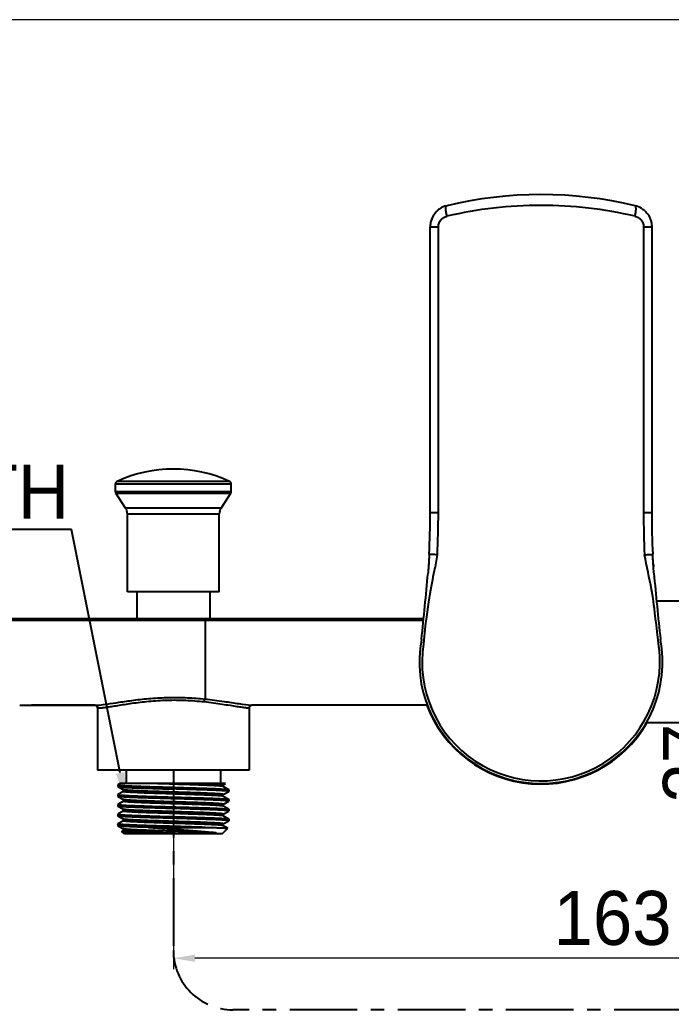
# Model space of a CAD drawing. Extents: x 912 to 2041, y 618 to 1444.
# Drawn here: x 1538.1 to 1658.6, y 744.8 to 928.3 of the extents above; entities that cross this region are included whole.
import ezdxf
from ezdxf import colors
from ezdxf.entities.mleader import LeaderData, LeaderLine
from ezdxf.math import Vec2, Vec3

# ---------------------------------------------------------------- set-up
doc = ezdxf.new("R2010")
doc.units = 0
doc.header["$LTSCALE"] = 10
doc.header["$MEASUREMENT"] = 0
doc.header["$PDMODE"] = 3
doc.header["$PDSIZE"] = -10
doc.linetypes.add('CENTER', pattern=[2, 1.25, -0.25, 0.25, -0.25])
doc.layers.get('0').update_dxf_attribs({"linetype": 'CONTINUOUS'})
doc.layers.get('DEFPOINTS').update_dxf_attribs({"linetype": 'CONTINUOUS'})
doc.layers.add('DEFAULT_1', color=7, linetype='CENTER')
doc.styles.add('Daelim Dimension', font='H2GTRE.TTF')
doc.styles.get("Standard").update_dxf_attribs({"font": 'H2GTRE.TTF'})
doc.dimstyles.new('DEFAULT', dxfattribs={"dimscale": 2, "dimtxt": 2, "dimasz": 2, "dimexe": 0, "dimexo": 2, "dimgap": 1, "dimtad": 1, "dimdec": 1, "dimzin": 9, "dimdsep": 46, "dimtxsty": 'Daelim Dimension', "dimcen": 0.5, "dimclrd": 252, "dimclre": 252, "dimclrt": 3, "dimadec": 1, "dimazin": 0, "dimtfac": 1, "dimtdec": 1, "dimtix": 1, "dimtmove": 0, "dimatfit": 3, "dimfxl": 1, "dimtolj": 1, "dimtzin": 1, "dimlwd": 9, "dimlwe": 9, "dimarcsym": 0})

# ---------------------------------------------------------------- blocks, each defined once
blk = doc.blocks.new('*D1')
at = {"color": 5, "lineweight": 9, "ltscale": 0.5, "transparency": 16777216}
for p, q in [((1566.54, 785.44), (1566.54, 752.62)), ((1729.04, 772.59), (1729.04, 752.62)), ((1725.04, 754.62), (1570.54, 754.62))]:
    blk.add_line(p, q, dxfattribs=at)
at = {"color": 5, "ltscale": 0.5, "transparency": 16777216}
for points in [[(1570.54, 755.28), (1570.54, 753.95), (1566.54, 754.62)], [(1725.04, 755.28), (1725.04, 753.95), (1729.04, 754.62)]]:
    blk.add_solid(points, dxfattribs=at)
at = {"layer": 'DEFPOINTS', "color": 0, "ltscale": 0.5, "transparency": 16777216}
for p in [(1566.54, 789.44), (1729.04, 776.59), (1566.54, 754.62)]:
    blk.add_point(p, dxfattribs=at)
at = {"color": 7, "ltscale": 0.5, "transparency": 16777216, "insert": (1647.79, 767.08), "char_height": 10, "attachment_point": 2, "style": 'Daelim Dimension'}
blk.add_mtext('\\A1;163', dxfattribs=at)
blk = doc.blocks.new('*D2')
at = {"color": 5, "lineweight": 9, "ltscale": 0.5, "transparency": 16777216}
for p, q in [((1516.48, 789.96), (1516.48, 722.41)), ((1729.04, 763.07), (1729.04, 722.41)), ((1725.04, 724.41), (1520.48, 724.41))]:
    blk.add_line(p, q, dxfattribs=at)
at = {"color": 5, "ltscale": 0.5, "transparency": 16777216}
for points in [[(1520.48, 725.07), (1520.48, 723.74), (1516.48, 724.41)], [(1725.04, 725.07), (1725.04, 723.74), (1729.04, 724.41)]]:
    blk.add_solid(points, dxfattribs=at)
at = {"layer": 'DEFPOINTS', "color": 0, "ltscale": 0.5, "transparency": 16777216}
for p in [(1516.48, 793.96), (1729.04, 767.07), (1516.48, 724.41)]:
    blk.add_point(p, dxfattribs=at)
at = {"color": 7, "ltscale": 0.5, "transparency": 16777216, "insert": (1642.33, 736.82), "char_height": 10, "attachment_point": 2, "style": 'Daelim Dimension'}
blk.add_mtext('\\A1;213', dxfattribs=at)
blk = doc.blocks.new('*D10')
at = {"color": 5, "lineweight": 9, "ltscale": 0.5, "transparency": 16777216}
for p, q in [((1685.54, 809.44), (1667.36, 809.44)), ((1669.36, 805.44), (1669.36, 775.99)), ((1725.04, 771.99), (1667.36, 771.99))]:
    blk.add_line(p, q, dxfattribs=at)
at = {"color": 5, "ltscale": 0.5, "transparency": 16777216}
for points in [[(1668.7, 805.44), (1670.03, 805.44), (1669.36, 809.44)], [(1668.7, 775.99), (1670.03, 775.99), (1669.36, 771.99)]]:
    blk.add_solid(points, dxfattribs=at)
at = {"layer": 'DEFPOINTS', "color": 0, "ltscale": 0.5, "transparency": 16777216}
for p in [(1689.54, 809.44), (1669.36, 771.99), (1729.04, 771.99)]:
    blk.add_point(p, dxfattribs=at)
at = {"color": 7, "ltscale": 0.5, "transparency": 16777216, "insert": (1662.16, 790.71), "char_height": 10, "attachment_point": 5, "rotation": 90, "style": 'Daelim Dimension'}
blk.add_mtext('\\A1;37', dxfattribs=at)

msp = doc.modelspace()

# ---------------------------------------------------------------- linework, layer by layer
at = {"color": 5, "lineweight": 9, "ltscale": 0.5}
msp.add_line((1677.85, 928.28), (1464.61, 928.28), dxfattribs=at)
at = {"color": 7, "linetype": 'Continuous'}
for p, q in [((1614.05, 837.05), (1614.05, 889.99)), ((1655.03, 889.99), (1655.03, 837.05)), ((1555.84, 840.95), (1555.84, 842.41)), ((1577.24, 840.95), (1577.24, 842.41)), ((1557.71, 837.93), (1555.92, 840.67)), ((1575.36, 837.93), (1577.16, 840.67)), ((1558.04, 822.44), (1558.04, 836.84)), ((1575.04, 822.44), (1575.04, 836.84)), ((1575.04, 822.44), (1558.04, 822.44)), ((1559.79, 822.44), (1559.79, 817.44)), ((1573.29, 822.44), (1573.29, 817.44)), ((1672.04, 820.69), (1655.91, 820.69)), ((1612.84, 817.44), (1492.34, 817.44)), ((1538.15, 801.44), (1552.06, 801.43)), ((1552.04, 801.44), (1540.32, 801.44)), ((1552.04, 801.44), (1552.06, 801.43)), ((1552.54, 800.94), (1552.54, 789.44)), ((1580.54, 800.94), (1580.54, 789.44)), ((1613.51, 801.43), (1581.04, 801.44)), ((1672.04, 798.19), (1654.02, 798.19)), ((1580.54, 789.44), (1552.54, 789.44)), ((1557.79, 789.44), (1557.79, 786.94)), ((1575.29, 789.44), (1575.29, 786.94)), ((1556.3, 786.72), (1556.29, 786.7)), ((1556.29, 786.7), (1556.29, 786.39)), ((1556.29, 786.39), (1556.3, 786.38)), ((1556.68, 786.94), (1556.3, 786.72)), ((1556.3, 786.38), (1557.3, 785.8)), ((1557.3, 785.49), (1556.3, 784.91)), ((1576.17, 786.94), (1556.68, 786.94)), ((1575.78, 786.71), (1576.17, 786.94)), ((1576.78, 785.81), (1575.78, 786.39)), ((1575.78, 784.9), (1576.78, 785.47)), ((1576.78, 785.81), (1576.79, 785.8)), ((1576.78, 785.47), (1576.79, 785.49)), ((1576.79, 785.8), (1576.79, 785.49)), ((1556.3, 784.91), (1556.29, 784.89)), ((1556.29, 784.89), (1556.29, 784.58)), ((1556.3, 784.57), (1556.29, 784.58)), ((1556.3, 784.57), (1557.3, 783.99)), ((1557.3, 783.68), (1556.3, 783.1)), ((1576.78, 784), (1575.78, 784.58)), ((1575.78, 783.09), (1576.78, 783.66)), ((1576.78, 784), (1576.79, 783.99)), ((1576.78, 783.66), (1576.79, 783.68)), ((1576.79, 783.99), (1576.79, 783.68)), ((1556.3, 783.1), (1556.29, 783.08)), ((1556.29, 783.08), (1556.29, 782.77)), ((1556.3, 782.76), (1556.29, 782.77)), ((1556.3, 782.76), (1557.3, 782.18)), ((1557.3, 781.87), (1556.3, 781.29)), ((1567.84, 782.28), (1566.54, 782.32)), ((1576.78, 782.19), (1575.78, 782.77)), ((1575.78, 781.28), (1576.78, 781.85)), ((1576.78, 782.19), (1576.79, 782.18)), ((1576.78, 781.85), (1576.79, 781.87)), ((1576.79, 782.18), (1576.79, 781.87)), ((1556.3, 781.29), (1556.29, 781.27)), ((1556.29, 781.27), (1556.29, 780.96)), ((1556.3, 780.95), (1556.29, 780.96)), ((1556.3, 780.95), (1557.3, 780.37)), ((1557.3, 780.06), (1556.3, 779.48)), ((1566.54, 780.82), (1567.84, 780.78)), ((1576.78, 780.38), (1575.78, 780.96)), ((1575.78, 779.47), (1576.78, 780.04)), ((1576.78, 780.38), (1576.79, 780.37)), ((1576.78, 780.04), (1576.79, 780.06)), ((1576.79, 780.37), (1576.79, 780.06)), ((1556.29, 779.46), (1556.3, 779.48)), ((1556.29, 779.46), (1556.29, 779.15)), ((1556.3, 779.14), (1556.29, 779.15)), ((1556.3, 779.14), (1557.3, 778.56)), ((1557.3, 778.25), (1557.04, 778.1)), ((1557.49, 777.64), (1557.04, 778.09)), ((1561.93, 778.84), (1572.41, 778.84)), ((1575.59, 777.64), (1576.61, 778.66)), ((1576.61, 778.67), (1575.78, 779.15)), ((1576.61, 778.67), (1576.61, 778.66)), ((1575.59, 777.64), (1557.49, 777.64))]:
    msp.add_line(p, q, dxfattribs=at)
at = {"color": 9, "linetype": 'Continuous'}
for p, q in [((1614.05, 889.99), (1615.57, 889.99)), ((1615.57, 837.05), (1615.57, 889.99)), ((1653.51, 889.99), (1653.51, 837.05)), ((1653.51, 889.99), (1655.03, 889.99)), ((1555.84, 842.41), (1577.24, 842.41)), ((1576.95, 842.87), (1556.13, 842.87)), ((1577.24, 840.95), (1555.84, 840.95)), ((1555.92, 840.67), (1577.16, 840.67)), ((1575.36, 837.93), (1557.71, 837.93)), ((1558.04, 836.84), (1575.04, 836.84)), ((1615.57, 837.05), (1614.05, 837.05)), ((1655.03, 837.05), (1653.51, 837.05)), ((1572.4, 817.44), (1572.4, 802.59)), ((1612.8, 817.14), (1572.4, 817.14))]:
    msp.add_line(p, q, dxfattribs=at)
at = {"color": 7, "linetype": 'Continuous'}
for points in [[(1557.3, 785.8), (1557.31, 785.8), (1557.34, 785.77), (1557.38, 785.7), (1557.38, 785.6), (1557.34, 785.52), (1557.31, 785.49), (1557.3, 785.49)], [(1575.78, 786.39), (1575.77, 786.4), (1575.73, 786.43), (1575.69, 786.5), (1575.7, 786.6), (1575.74, 786.68), (1575.77, 786.7), (1575.78, 786.71)], [(1557.3, 783.99), (1557.3, 783.99), (1557.33, 783.96), (1557.38, 783.9), (1557.38, 783.8), (1557.35, 783.72), (1557.31, 783.68), (1557.3, 783.68)], [(1575.78, 784.58), (1575.76, 784.59), (1575.73, 784.63), (1575.69, 784.71), (1575.7, 784.81), (1575.74, 784.87), (1575.77, 784.89), (1575.78, 784.9)], [(1557.3, 782.18), (1557.31, 782.18), (1557.34, 782.15), (1557.38, 782.08), (1557.38, 781.98), (1557.34, 781.9), (1557.31, 781.87), (1557.3, 781.87)], [(1575.78, 782.77), (1575.77, 782.78), (1575.73, 782.81), (1575.69, 782.89), (1575.7, 782.99), (1575.74, 783.06), (1575.77, 783.08), (1575.78, 783.09)], [(1557.3, 780.37), (1557.31, 780.37), (1557.34, 780.34), (1557.38, 780.27), (1557.38, 780.17), (1557.34, 780.09), (1557.31, 780.06), (1557.3, 780.06)], [(1575.78, 780.96), (1575.77, 780.97), (1575.73, 781), (1575.69, 781.08), (1575.7, 781.18), (1575.74, 781.25), (1575.77, 781.27), (1575.78, 781.28)], [(1557.3, 778.56), (1557.31, 778.56), (1557.34, 778.53), (1557.38, 778.46), (1557.38, 778.36), (1557.34, 778.28), (1557.31, 778.25), (1557.3, 778.25)], [(1575.78, 779.15), (1575.77, 779.16), (1575.73, 779.19), (1575.69, 779.27), (1575.7, 779.37), (1575.74, 779.44), (1575.77, 779.46), (1575.78, 779.47)]]:
    msp.add_lwpolyline(points, dxfattribs=at)
for centre, radius, start, end in [((1634.54, 820.94), 75, 76.5619, 103.4381), ((1618.04, 889.99), 4, 103.4381, 122.7466), ((1651.04, 889.99), 4, 57.2492, 76.5619), ((1618.07, 890), 4.02, 153.728, 162.9089), ((1618.03, 890.02), 3.97, 139.9663, 149.1681), ((1618.02, 890.02), 3.96, 135.8367, 139.9638), ((1618.01, 890.04), 3.95, 122.7429, 135.84), ((1651.05, 890.02), 3.96, 40.0433, 44.164), ((1566.54, 820.14), 25, 65.3971, 114.6029), ((1556.34, 842.41), 0.5, 114.6029, 180), ((1576.74, 842.41), 0.5, 0, 65.3971), ((1556.34, 840.95), 0.5, 180, 213.1804), ((1576.74, 840.95), 0.5, 326.8196, 0), ((1556.04, 836.84), 2, 0, 33.1804), ((1577.04, 836.84), 2, 146.8196, 180), ((1448.51, 837.06), 165.54, 357.3367, 359.9953), ((1820.23, 837.05), 165.2, 180.0019, 182.6661), ((1817.27, 838.52), 162.33, 183.862, 184.0427), ((977.62, 882.8), 638.57, 353.78132, 354.88664), ((2290.26, 882.68), 637.37, 185.11177, 186.21944), ((1634.54, 809.44), 22.5, 169.264, 10.736), ((1634.54, 809.44), 22, 171.146, 7.0078), ((1552.04, 800.94), 0.5, 0, 90), ((1581.04, 800.94), 0.5, 89.9998, 180), ((1634.54, 809.44), 22.6, 200.7501, 330.0948), ((1574.22, 1255.48), 477.74, 268.8542, 269.0782)]:
    msp.add_arc(centre, radius, start, end, dxfattribs=at)
at = {"color": 9, "linetype": 'Continuous'}
for centre, radius, start, end in [((1454.01, 837.05), 161.55, 357.2427, 359.9998), ((1815.06, 837.05), 161.55, 180.0002, 182.7573), ((1552.06, 804.13), 2.69, 270.0198, 270.8087)]:
    msp.add_arc(centre, radius, start, end, dxfattribs=at)
for points, knots in [([(1617.14, 891.94), (1617.09, 892.17), (1617.02, 892.51), (1616.97, 892.96), (1616.95, 893.26), (1616.96, 893.51), (1616.98, 893.71), (1617.04, 893.87), (1617.11, 893.88)], [0, 0, 0, 0, 0.354472, 0.525395, 0.678548, 0.804706, 0.899562, 1, 1, 1, 1]), ([(1651.94, 891.93), (1646.25, 893.26), (1634.54, 894.61), (1622.83, 893.26), (1617.14, 891.93)], [0, 0, 0, 0, 0.5, 1, 1, 1, 1]), ([(1651.94, 891.94), (1651.99, 892.17), (1652.05, 892.51), (1652.11, 892.96), (1652.13, 893.25), (1652.12, 893.51), (1652.09, 893.71), (1652.03, 893.87), (1651.97, 893.88)], [0, 0, 0, 0, 0.351832, 0.52235, 0.675745, 0.802655, 0.898433, 1, 1, 1, 1]), ([(1615.57, 889.99), (1615.57, 890.22), (1615.65, 890.67), (1615.99, 891.27), (1616.5, 891.71), (1616.92, 891.89), (1617.14, 891.94)], [0, 0, 0, 0, 0.252494, 0.503453, 0.752394, 1, 1, 1, 1]), ([(1651.94, 891.94), (1652.15, 891.89), (1652.57, 891.71), (1653.09, 891.27), (1653.43, 890.67), (1653.51, 890.22), (1653.51, 889.99)], [0, 0, 0, 0, 0.247603, 0.496549, 0.747514, 1, 1, 1, 1]), ([(1615.37, 829.28), (1615.19, 828.3), (1614.4, 824.35), (1613.55, 820.41), (1612.8, 812.82)], [0, 0, 0, 0, 0.248349, 1, 1, 1, 1]), ([(1615.37, 829.28), (1615.19, 829.29), (1614.86, 829.3), (1614.41, 829.33), (1614.09, 829.35), (1613.92, 829.36), (1613.87, 829.37)], [0, 0, 0, 0, 0.358566, 0.672017, 0.893447, 1, 1, 1, 1]), ([(1653.7, 829.28), (1653.88, 829.29), (1654.22, 829.3), (1654.67, 829.33), (1654.99, 829.35), (1655.15, 829.36), (1655.2, 829.37)], [0, 0, 0, 0, 0.357714, 0.671103, 0.893023, 1, 1, 1, 1]), ([(1656.41, 811.81), (1655.3, 821.4), (1654.71, 824.26), (1654.11, 827.13), (1653.7, 829.28)], [0, 0, 0, 0, 0.25092, 1, 1, 1, 1]), ([(1572.4, 817.14), (1568.8, 817.14), (1561.61, 817.13), (1550.83, 817.13), (1540.05, 817.12), (1529.27, 817.1), (1520.28, 817.09), (1513.09, 817.07), (1508.6, 817.06), (1505, 817.05), (1502.76, 817.05), (1500.96, 817.05), (1499.23, 817.03), (1497.57, 817.02), (1496.04, 817.02), (1495.07, 817.02), (1494.27, 817.03), (1493.66, 817.04), (1493.25, 817.06), (1492.94, 817.09), (1492.76, 817.09), (1492.66, 817.1)], [0, 0, 0, 0, 0.13523, 0.27046, 0.40569, 0.54092, 0.676149, 0.743764, 0.811379, 0.845186, 0.878993, 0.895896, 0.912703, 0.944316, 0.958267, 0.970443, 0.980545, 0.988319, 0.993395, 0.996206, 1, 1, 1, 1]), ([(1552.1, 801.44), (1552.34, 801.44), (1553.08, 801.5), (1554.55, 801.68), (1556.67, 802.02), (1559.35, 802.41), (1562.42, 802.74), (1565.73, 802.91), (1569.09, 802.87), (1571.31, 802.7), (1572.4, 802.59)], [0, 0, 0, 0, 0.035418, 0.109268, 0.217193, 0.352251, 0.506656, 0.671999, 0.839428, 1, 1, 1, 1]), ([(1552.54, 800.94), (1552.54, 800.94), (1552.54, 800.93), (1552.55, 800.94), (1552.55, 800.93), (1552.57, 800.94), (1552.6, 800.94), (1552.65, 800.94), (1552.71, 800.94), (1552.79, 800.94), (1552.87, 800.95), (1553.02, 800.96), (1553.23, 800.97), (1553.52, 801), (1553.86, 801.04), (1554.25, 801.09), (1554.69, 801.16), (1555.36, 801.26), (1556.31, 801.41), (1557.55, 801.61), (1558.93, 801.82), (1560.43, 802.01), (1562.03, 802.19), (1563.7, 802.32), (1565.99, 802.43), (1568.83, 802.4), (1571.1, 802.22), (1572.2, 802.1)], [0, 0, 0, 0, 0.000086, 0.000343, 0.000772, 0.001372, 0.003085, 0.005482, 0.008561, 0.012319, 0.016755, 0.021865, 0.034089, 0.048955, 0.066409, 0.086387, 0.108805, 0.133574, 0.18971, 0.253833, 0.324892, 0.401791, 0.483382, 0.56846, 0.655742, 0.831513, 1, 1, 1, 1]), ([(1572.4, 802.59), (1572.37, 802.57), (1572.32, 802.52), (1572.24, 802.36), (1572.21, 802.21), (1572.2, 802.1)], [0, 0, 0, 0, 0.173399, 0.408217, 1, 1, 1, 1]), ([(1572.2, 802.1), (1572.79, 802.04), (1573.93, 801.9), (1575.54, 801.67), (1576.97, 801.44), (1578.03, 801.27), (1578.76, 801.16), (1579.22, 801.09), (1579.61, 801.04), (1579.93, 800.99), (1580.16, 800.97), (1580.3, 800.95), (1580.39, 800.95), (1580.45, 800.94), (1580.5, 800.94), (1580.52, 800.93), (1580.53, 800.94), (1580.54, 800.94)], [0, 0, 0, 0, 0.212803, 0.407575, 0.580251, 0.727095, 0.789752, 0.844738, 0.891742, 0.930507, 0.96083, 0.972781, 0.982572, 0.990194, 0.995642, 0.99891, 1, 1, 1, 1]), ([(1572.4, 802.59), (1573.58, 802.47), (1575.67, 802.2), (1578.54, 801.75), (1580.25, 801.5), (1581.04, 801.44)], [0, 0, 0, 0, 0.40707, 0.726997, 1, 1, 1, 1]), ([(1575.78, 784.58), (1575.76, 784.59), (1575.73, 784.6), (1575.68, 784.61), (1575.6, 784.62), (1575.49, 784.64), (1575.37, 784.65), (1575.16, 784.67), (1574.86, 784.7), (1574.42, 784.72), (1573.92, 784.75), (1573.34, 784.78), (1572.7, 784.81), (1572, 784.84), (1570.96, 784.87), (1569.57, 784.92), (1567.84, 784.98), (1566.05, 785.03), (1564.28, 785.09), (1562.85, 785.14), (1561.76, 785.17), (1561.01, 785.2), (1560.31, 785.23), (1559.68, 785.26), (1559.11, 785.29), (1558.67, 785.31), (1558.37, 785.33), (1558.16, 785.34), (1557.98, 785.36), (1557.82, 785.37), (1557.68, 785.39), (1557.56, 785.4), (1557.46, 785.41), (1557.4, 785.43), (1557.35, 785.44), (1557.33, 785.44), (1557.31, 785.45), (1557.3, 785.46), (1557.29, 785.46), (1557.28, 785.48), (1557.29, 785.48), (1557.3, 785.49)], [0, 0, 0, 0, 0.002063, 0.005268, 0.009635, 0.015165, 0.02185, 0.029676, 0.048682, 0.072006, 0.099432, 0.130696, 0.165498, 0.203507, 0.244356, 0.33298, 0.427972, 0.525685, 0.622369, 0.714313, 0.757394, 0.797988, 0.835706, 0.870185, 0.901095, 0.92814, 0.94013, 0.951061, 0.960908, 0.969645, 0.977254, 0.98372, 0.989028, 0.993173, 0.99481, 0.996159, 0.997224, 0.998016, 0.998564, 0.998957, 1, 1, 1, 1]), ([(1575.78, 784.9), (1575.78, 784.9), (1575.79, 784.91), (1575.79, 784.92), (1575.78, 784.93), (1575.77, 784.93), (1575.75, 784.94), (1575.72, 784.95), (1575.68, 784.96), (1575.61, 784.97), (1575.51, 784.98), (1575.4, 785), (1575.26, 785.01), (1575.09, 785.02), (1574.91, 785.04), (1574.71, 785.05), (1574.4, 785.07), (1573.97, 785.1), (1573.4, 785.12), (1572.76, 785.15), (1572.07, 785.18), (1571.32, 785.21), (1570.23, 785.25), (1568.8, 785.29), (1567.03, 785.35), (1565.24, 785.4), (1563.5, 785.46), (1562.11, 785.51), (1561.08, 785.55), (1560.38, 785.57), (1559.73, 785.6), (1559.16, 785.63), (1558.65, 785.66), (1558.22, 785.68), (1557.91, 785.71), (1557.71, 785.73), (1557.58, 785.74), (1557.48, 785.76), (1557.4, 785.77), (1557.34, 785.78), (1557.31, 785.79), (1557.3, 785.8)], [0, 0, 0, 0, 0.001043, 0.001436, 0.001984, 0.002776, 0.003841, 0.005189, 0.006826, 0.01097, 0.016278, 0.022743, 0.030352, 0.039089, 0.048935, 0.059865, 0.071856, 0.0989, 0.129809, 0.164288, 0.202006, 0.2426, 0.28568, 0.377624, 0.474308, 0.572023, 0.667015, 0.755641, 0.79649, 0.834499, 0.869302, 0.900566, 0.927993, 0.951318, 0.970323, 0.97815, 0.984835, 0.990364, 0.994732, 0.997937, 1, 1, 1, 1]), ([(1575.78, 786.39), (1575.76, 786.4), (1575.72, 786.41), (1575.64, 786.43), (1575.53, 786.44), (1575.39, 786.46), (1575.22, 786.48), (1574.93, 786.5), (1574.5, 786.53), (1573.9, 786.56), (1573.19, 786.6), (1572.4, 786.63), (1571.52, 786.66), (1570.57, 786.7), (1569.21, 786.74), (1567.44, 786.8), (1565.3, 786.87), (1563.87, 786.91), (1563.16, 786.94)], [0, 0, 0, 0, 0.003849, 0.010138, 0.018904, 0.030134, 0.043798, 0.059853, 0.098915, 0.146788, 0.202813, 0.266215, 0.33611, 0.411527, 0.491416, 0.660114, 0.832836, 1, 1, 1, 1]), ([(1575.78, 786.71), (1575.78, 786.71), (1575.79, 786.72), (1575.79, 786.73), (1575.78, 786.74), (1575.76, 786.74), (1575.74, 786.75), (1575.72, 786.76), (1575.68, 786.77), (1575.61, 786.78), (1575.51, 786.79), (1575.38, 786.81), (1575.24, 786.82), (1575.07, 786.84), (1574.89, 786.85), (1574.68, 786.86), (1574.36, 786.88), (1573.92, 786.91), (1573.55, 786.93), (1573.36, 786.94)], [0, 0, 0, 0, 0.007895, 0.010899, 0.015148, 0.021292, 0.02954, 0.039975, 0.052631, 0.084665, 0.125657, 0.175547, 0.23425, 0.301621, 0.377499, 0.461711, 0.554057, 0.762288, 1, 1, 1, 1]), ([(1575.78, 782.77), (1575.76, 782.78), (1575.73, 782.79), (1575.68, 782.8), (1575.6, 782.81), (1575.49, 782.83), (1575.37, 782.84), (1575.16, 782.86), (1574.86, 782.89), (1574.42, 782.91), (1573.92, 782.94), (1573.34, 782.97), (1572.7, 783), (1572, 783.03), (1570.96, 783.06), (1569.57, 783.11), (1567.84, 783.17), (1566.05, 783.22), (1564.28, 783.28), (1562.85, 783.33), (1561.76, 783.36), (1561.01, 783.39), (1560.31, 783.42), (1559.68, 783.45), (1559.11, 783.48), (1558.67, 783.5), (1558.37, 783.52), (1558.16, 783.53), (1557.98, 783.55), (1557.82, 783.56), (1557.68, 783.58), (1557.56, 783.59), (1557.46, 783.6), (1557.4, 783.62), (1557.35, 783.63), (1557.33, 783.63), (1557.31, 783.64), (1557.3, 783.65), (1557.29, 783.65), (1557.28, 783.67), (1557.29, 783.67), (1557.3, 783.68)], [0, 0, 0, 0, 0.002064, 0.005269, 0.009636, 0.015166, 0.021851, 0.029677, 0.048684, 0.07201, 0.099436, 0.130702, 0.165506, 0.203516, 0.244366, 0.332994, 0.427988, 0.525704, 0.62239, 0.714334, 0.757414, 0.798008, 0.835724, 0.870202, 0.90111, 0.928153, 0.940143, 0.951073, 0.960917, 0.969654, 0.977262, 0.983725, 0.989032, 0.993176, 0.994811, 0.996159, 0.997223, 0.998014, 0.998562, 0.998955, 1, 1, 1, 1]), ([(1575.78, 783.09), (1575.78, 783.09), (1575.79, 783.1), (1575.79, 783.11), (1575.78, 783.12), (1575.77, 783.12), (1575.75, 783.13), (1575.72, 783.14), (1575.68, 783.15), (1575.61, 783.16), (1575.51, 783.17), (1575.4, 783.19), (1575.26, 783.2), (1575.09, 783.21), (1574.91, 783.23), (1574.71, 783.24), (1574.4, 783.26), (1573.97, 783.29), (1573.4, 783.31), (1572.76, 783.34), (1572.07, 783.37), (1571.32, 783.4), (1570.23, 783.44), (1568.8, 783.48), (1567.03, 783.54), (1565.24, 783.59), (1563.5, 783.65), (1562.11, 783.7), (1561.08, 783.74), (1560.38, 783.76), (1559.73, 783.79), (1559.16, 783.82), (1558.65, 783.85), (1558.22, 783.87), (1557.91, 783.9), (1557.71, 783.92), (1557.58, 783.93), (1557.48, 783.95), (1557.4, 783.96), (1557.34, 783.97), (1557.31, 783.98), (1557.3, 783.99)], [0, 0, 0, 0, 0.001043, 0.001436, 0.001985, 0.002777, 0.003843, 0.005191, 0.006828, 0.010973, 0.016282, 0.022747, 0.030357, 0.039095, 0.048941, 0.059872, 0.071864, 0.098908, 0.129818, 0.164298, 0.202015, 0.24261, 0.28569, 0.377634, 0.474318, 0.57203, 0.667022, 0.755646, 0.796494, 0.834502, 0.869305, 0.900569, 0.927993, 0.951319, 0.970324, 0.97815, 0.984835, 0.990365, 0.994732, 0.997936, 1, 1, 1, 1]), ([(1567.72, 781.36), (1567.04, 781.38), (1565.71, 781.42), (1564.06, 781.48), (1562.78, 781.52), (1561.88, 781.55), (1561.04, 781.58), (1560.27, 781.61), (1559.57, 781.64), (1559.03, 781.67), (1558.65, 781.69), (1558.4, 781.71), (1558.17, 781.72), (1557.97, 781.74), (1557.79, 781.75), (1557.64, 781.77), (1557.52, 781.78), (1557.43, 781.8), (1557.38, 781.81), (1557.35, 781.82), (1557.32, 781.83), (1557.3, 781.83), (1557.28, 781.85), (1557.29, 781.86), (1557.3, 781.86), (1557.3, 781.87)], [0, 0, 0, 0, 0.193134, 0.382408, 0.472762, 0.558805, 0.639508, 0.713905, 0.781109, 0.840317, 0.866699, 0.890826, 0.912626, 0.932039, 0.949004, 0.963476, 0.975419, 0.984802, 0.988532, 0.991624, 0.994082, 0.995924, 0.997964, 0.998776, 1, 1, 1, 1]), ([(1567.72, 781.71), (1567.08, 781.73), (1565.83, 781.77), (1563.99, 781.82), (1562.51, 781.87), (1561.39, 781.91), (1560.64, 781.94), (1559.94, 781.97), (1559.32, 782), (1558.77, 782.03), (1558.3, 782.06), (1557.96, 782.08), (1557.74, 782.11), (1557.6, 782.12), (1557.49, 782.13), (1557.41, 782.15), (1557.35, 782.16), (1557.31, 782.17), (1557.3, 782.18)], [0, 0, 0, 0, 0.182022, 0.361126, 0.529795, 0.607972, 0.680929, 0.7479, 0.808181, 0.861135, 0.906212, 0.942943, 0.958057, 0.970955, 0.981606, 0.98999, 0.996109, 1, 1, 1, 1]), ([(1575.78, 781.28), (1575.78, 781.28), (1575.79, 781.28), (1575.79, 781.3), (1575.78, 781.3), (1575.77, 781.31), (1575.75, 781.32), (1575.73, 781.32), (1575.69, 781.33), (1575.63, 781.34), (1575.55, 781.36), (1575.44, 781.37), (1575.31, 781.38), (1575.17, 781.4), (1575, 781.41), (1574.82, 781.42), (1574.54, 781.44), (1574.14, 781.47), (1573.62, 781.49), (1573.04, 781.52), (1572.4, 781.55), (1571.71, 781.57), (1570.71, 781.61), (1569.37, 781.65), (1568.28, 781.69), (1567.72, 781.71)], [0, 0, 0, 0, 0.002314, 0.003154, 0.004274, 0.00588, 0.008042, 0.010788, 0.01413, 0.022622, 0.033527, 0.046839, 0.062536, 0.080586, 0.100954, 0.123599, 0.148471, 0.204677, 0.26909, 0.341151, 0.42023, 0.505641, 0.596639, 0.792159, 1, 1, 1, 1]), ([(1575.78, 779.15), (1575.76, 779.16), (1575.73, 779.17), (1575.68, 779.18), (1575.6, 779.19), (1575.49, 779.21), (1575.37, 779.22), (1575.16, 779.24), (1574.86, 779.27), (1574.42, 779.29), (1573.92, 779.32), (1573.34, 779.35), (1572.7, 779.38), (1572, 779.41), (1570.96, 779.44), (1569.57, 779.49), (1567.84, 779.55), (1566.05, 779.6), (1564.28, 779.66), (1562.85, 779.71), (1561.76, 779.74), (1561.01, 779.77), (1560.31, 779.8), (1559.68, 779.83), (1559.11, 779.86), (1558.67, 779.88), (1558.37, 779.9), (1558.16, 779.91), (1557.98, 779.93), (1557.82, 779.94), (1557.68, 779.96), (1557.56, 779.97), (1557.46, 779.98), (1557.4, 780), (1557.35, 780.01), (1557.33, 780.01), (1557.31, 780.02), (1557.3, 780.03), (1557.29, 780.03), (1557.28, 780.05), (1557.29, 780.05), (1557.3, 780.06)], [0, 0, 0, 0, 0.002064, 0.005269, 0.009635, 0.015166, 0.02185, 0.029676, 0.048682, 0.072007, 0.099432, 0.130696, 0.165498, 0.203506, 0.244355, 0.332979, 0.427971, 0.525684, 0.622368, 0.714311, 0.757392, 0.797986, 0.835704, 0.870183, 0.901093, 0.928138, 0.940129, 0.95106, 0.960906, 0.969643, 0.977254, 0.983719, 0.989027, 0.993173, 0.99481, 0.996158, 0.997222, 0.998015, 0.998564, 0.998957, 1, 1, 1, 1]), ([(1575.78, 779.47), (1575.78, 779.47), (1575.79, 779.48), (1575.79, 779.49), (1575.78, 779.5), (1575.77, 779.5), (1575.75, 779.51), (1575.72, 779.52), (1575.68, 779.53), (1575.61, 779.54), (1575.51, 779.55), (1575.4, 779.57), (1575.26, 779.58), (1575.09, 779.59), (1574.91, 779.61), (1574.71, 779.62), (1574.4, 779.64), (1573.97, 779.67), (1573.4, 779.69), (1572.76, 779.72), (1572.07, 779.75), (1571.32, 779.78), (1570.23, 779.82), (1568.8, 779.86), (1567.03, 779.92), (1565.24, 779.97), (1563.5, 780.03), (1562.11, 780.08), (1561.08, 780.12), (1560.38, 780.14), (1559.73, 780.17), (1559.16, 780.2), (1558.65, 780.23), (1558.22, 780.25), (1557.91, 780.28), (1557.71, 780.3), (1557.58, 780.31), (1557.48, 780.33), (1557.4, 780.34), (1557.34, 780.35), (1557.31, 780.36), (1557.3, 780.37)], [0, 0, 0, 0, 0.001043, 0.001436, 0.001984, 0.002777, 0.003842, 0.005191, 0.006828, 0.010973, 0.016282, 0.022747, 0.030357, 0.039095, 0.048941, 0.059872, 0.071864, 0.098909, 0.129819, 0.164298, 0.202016, 0.242611, 0.285691, 0.377635, 0.474318, 0.572031, 0.667023, 0.755647, 0.796495, 0.834503, 0.869306, 0.900569, 0.927994, 0.951319, 0.970324, 0.978151, 0.984835, 0.990365, 0.994732, 0.997937, 1, 1, 1, 1]), ([(1575.78, 780.96), (1575.77, 780.97), (1575.74, 780.98), (1575.69, 780.99), (1575.63, 781), (1575.51, 781.02), (1575.31, 781.04), (1575.03, 781.06), (1574.69, 781.09), (1574.28, 781.11), (1573.82, 781.14), (1573.09, 781.17), (1572.07, 781.21), (1570.73, 781.26), (1569.26, 781.31), (1568.24, 781.34), (1567.72, 781.36)], [0, 0, 0, 0, 0.004061, 0.010166, 0.018356, 0.028637, 0.055433, 0.090394, 0.133277, 0.183766, 0.241488, 0.306011, 0.453478, 0.621748, 0.805758, 1, 1, 1, 1]), ([(1564.67, 777.84), (1564.15, 777.85), (1563.13, 777.89), (1561.9, 777.93), (1560.97, 777.96), (1560.34, 777.99), (1559.76, 778.01), (1559.23, 778.04), (1558.76, 778.06), (1558.35, 778.09), (1558.05, 778.11), (1557.84, 778.13), (1557.71, 778.14), (1557.6, 778.15), (1557.5, 778.17), (1557.42, 778.18), (1557.37, 778.19), (1557.34, 778.2), (1557.32, 778.21), (1557.3, 778.21), (1557.29, 778.22), (1557.29, 778.23), (1557.29, 778.24), (1557.29, 778.24), (1557.3, 778.25)], [0, 0, 0, 0, 0.211735, 0.40889, 0.500052, 0.585293, 0.663946, 0.735393, 0.799073, 0.854491, 0.901213, 0.921201, 0.938887, 0.954239, 0.967236, 0.977857, 0.986096, 0.989329, 0.991979, 0.994059, 0.995601, 0.99669, 0.997553, 1, 1, 1, 1]), ([(1574.32, 777.84), (1574.03, 777.85), (1573.38, 777.89), (1571.9, 777.95), (1570.26, 778.01), (1568.48, 778.06), (1567.05, 778.11), (1565.61, 778.15), (1564.19, 778.2), (1562.83, 778.24), (1561.56, 778.29), (1560.42, 778.33), (1559.55, 778.37), (1558.94, 778.4), (1558.55, 778.42), (1558.21, 778.45), (1557.93, 778.47), (1557.69, 778.49), (1557.51, 778.51), (1557.39, 778.53), (1557.33, 778.55), (1557.31, 778.56), (1557.3, 778.56)], [0, 0, 0, 0, 0.051696, 0.113375, 0.26041, 0.342144, 0.426707, 0.512017, 0.595968, 0.676492, 0.751604, 0.819452, 0.878367, 0.904012, 0.926901, 0.946893, 0.963868, 0.977724, 0.988386, 0.995802, 0.998296, 1, 1, 1, 1])]:
    msp.add_open_spline(points, degree=3, knots=knots, dxfattribs=at)
at = {"color": 7, "linetype": 'Continuous'}
for points, knots in [([(1615.87, 893.36), (1615.69, 893.24), (1615.33, 892.96), (1614.88, 892.47), (1614.52, 891.91), (1614.25, 891.3), (1614.09, 890.66), (1614.05, 890.21), (1614.05, 889.99)], [0, 0, 0, 0, 0.166603, 0.333549, 0.500345, 0.667071, 0.833725, 1, 1, 1, 1]), ([(1653.2, 893.36), (1653.39, 893.24), (1653.74, 892.96), (1654.2, 892.47), (1654.56, 891.91), (1654.83, 891.3), (1654.99, 890.65), (1655.03, 890.21), (1655.03, 889.99)], [0, 0, 0, 0, 0.167142, 0.334432, 0.501155, 0.667543, 0.83383, 1, 1, 1, 1]), ([(1613.87, 829.37), (1613.86, 829.08), (1613.83, 828.49), (1613.77, 827.62), (1613.71, 826.75), (1613.67, 826.17), (1613.65, 825.88)], [0, 0, 0, 0, 0.252444, 0.502853, 0.751842, 1, 1, 1, 1]), ([(1655.43, 825.88), (1655.41, 826.17), (1655.37, 826.75), (1655.3, 827.62), (1655.25, 828.49), (1655.22, 829.08), (1655.2, 829.37)], [0, 0, 0, 0, 0.248127, 0.497451, 0.748059, 1, 1, 1, 1]), ([(1613.73, 827.07), (1613.72, 826.96), (1613.7, 826.57), (1613.67, 826.17), (1613.65, 825.88)], [0, 0, 0, 0, 0.270708, 1, 1, 1, 1]), ([(1655.43, 825.88), (1655.41, 826.17), (1655.38, 826.57), (1655.35, 826.96), (1655.34, 827.07)], [0, 0, 0, 0, 0.728278, 1, 1, 1, 1]), ([(1556.29, 786.7), (1556.29, 786.7), (1556.3, 786.69), (1556.32, 786.68), (1556.35, 786.67), (1556.41, 786.66), (1556.49, 786.64), (1556.6, 786.63), (1556.8, 786.61), (1557.1, 786.59), (1557.53, 786.56), (1558.04, 786.53), (1558.64, 786.5), (1559.31, 786.48), (1560.06, 786.45), (1560.86, 786.42), (1561.72, 786.39), (1562.95, 786.35), (1564.56, 786.31), (1565.87, 786.27), (1566.54, 786.25)], [0, 0, 0, 0, 0.001827, 0.00348, 0.005691, 0.011843, 0.020329, 0.031149, 0.044285, 0.077392, 0.119354, 0.169777, 0.22818, 0.294005, 0.36662, 0.445328, 0.529373, 0.617948, 0.805231, 1, 1, 1, 1]), ([(1556.3, 786.38), (1556.31, 786.37), (1556.34, 786.36), (1556.4, 786.35), (1556.48, 786.34), (1556.59, 786.32), (1556.71, 786.31), (1556.93, 786.29), (1557.25, 786.27), (1557.69, 786.24), (1558.22, 786.21), (1558.82, 786.19), (1559.49, 786.16), (1560.22, 786.13), (1561.31, 786.09), (1562.78, 786.05), (1564.62, 785.99), (1565.89, 785.96), (1566.54, 785.94)], [0, 0, 0, 0, 0.003691, 0.009537, 0.01758, 0.027818, 0.040238, 0.054818, 0.090325, 0.134036, 0.185561, 0.244438, 0.31014, 0.382073, 0.459587, 0.628522, 0.810844, 1, 1, 1, 1]), ([(1566.54, 786.25), (1567.18, 786.23), (1568.45, 786.2), (1570.3, 786.14), (1571.76, 786.1), (1572.85, 786.06), (1573.59, 786.03), (1574.26, 786.01), (1574.86, 785.98), (1575.38, 785.95), (1575.83, 785.92), (1576.15, 785.9), (1576.36, 785.88), (1576.49, 785.87), (1576.59, 785.85), (1576.67, 785.84), (1576.73, 785.83), (1576.76, 785.82), (1576.78, 785.81)], [0, 0, 0, 0, 0.189156, 0.37148, 0.540413, 0.617926, 0.689859, 0.755562, 0.81444, 0.865966, 0.909677, 0.945183, 0.959763, 0.972182, 0.98242, 0.990463, 0.996309, 1, 1, 1, 1]), ([(1576.79, 785.49), (1576.79, 785.49), (1576.78, 785.5), (1576.76, 785.51), (1576.73, 785.52), (1576.67, 785.53), (1576.58, 785.55), (1576.47, 785.56), (1576.28, 785.58), (1575.98, 785.6), (1575.55, 785.63), (1575.03, 785.66), (1574.44, 785.69), (1573.76, 785.72), (1573.02, 785.74), (1572.21, 785.77), (1571.35, 785.8), (1570.12, 785.84), (1568.51, 785.89), (1567.2, 785.92), (1566.54, 785.94)], [0, 0, 0, 0, 0.001828, 0.003481, 0.005692, 0.011843, 0.02033, 0.03115, 0.044286, 0.077393, 0.119356, 0.169777, 0.228182, 0.294008, 0.366623, 0.445331, 0.529376, 0.617949, 0.805229, 1, 1, 1, 1]), ([(1556.29, 784.89), (1556.29, 784.89), (1556.3, 784.88), (1556.32, 784.87), (1556.35, 784.86), (1556.41, 784.85), (1556.49, 784.83), (1556.6, 784.82), (1556.8, 784.8), (1557.1, 784.78), (1557.53, 784.75), (1558.04, 784.72), (1558.64, 784.69), (1559.31, 784.67), (1560.06, 784.64), (1560.86, 784.61), (1561.72, 784.58), (1562.95, 784.54), (1564.56, 784.5), (1565.87, 784.46), (1566.54, 784.44)], [0, 0, 0, 0, 0.001828, 0.003481, 0.005692, 0.011843, 0.02033, 0.03115, 0.044285, 0.077393, 0.119356, 0.169778, 0.228181, 0.294007, 0.366622, 0.44533, 0.529375, 0.617949, 0.805229, 1, 1, 1, 1]), ([(1566.54, 784.13), (1565.89, 784.15), (1564.62, 784.18), (1562.78, 784.24), (1561.31, 784.28), (1560.22, 784.32), (1559.49, 784.35), (1558.82, 784.38), (1558.22, 784.4), (1557.69, 784.43), (1557.25, 784.46), (1556.93, 784.48), (1556.71, 784.5), (1556.59, 784.51), (1556.48, 784.53), (1556.4, 784.54), (1556.34, 784.55), (1556.31, 784.56), (1556.3, 784.57)], [0, 0, 0, 0, 0.189156, 0.371479, 0.540412, 0.617925, 0.689858, 0.755561, 0.814439, 0.865964, 0.909675, 0.945182, 0.959762, 0.972181, 0.98242, 0.990463, 0.996309, 1, 1, 1, 1]), ([(1566.54, 784.44), (1567.18, 784.42), (1568.45, 784.39), (1570.3, 784.33), (1571.76, 784.29), (1572.85, 784.25), (1573.59, 784.22), (1574.26, 784.2), (1574.86, 784.17), (1575.38, 784.14), (1575.83, 784.11), (1576.15, 784.09), (1576.36, 784.07), (1576.49, 784.06), (1576.59, 784.04), (1576.67, 784.03), (1576.73, 784.02), (1576.76, 784.01), (1576.78, 784)], [0, 0, 0, 0, 0.189156, 0.371479, 0.540412, 0.617925, 0.689858, 0.755561, 0.814439, 0.865964, 0.909675, 0.945182, 0.959762, 0.972181, 0.98242, 0.990463, 0.996309, 1, 1, 1, 1]), ([(1576.79, 783.68), (1576.79, 783.68), (1576.78, 783.69), (1576.76, 783.7), (1576.73, 783.71), (1576.67, 783.72), (1576.58, 783.74), (1576.47, 783.75), (1576.28, 783.77), (1575.98, 783.79), (1575.55, 783.82), (1575.03, 783.85), (1574.44, 783.88), (1573.76, 783.91), (1573.02, 783.93), (1572.21, 783.96), (1571.35, 783.99), (1570.12, 784.03), (1568.51, 784.08), (1567.2, 784.11), (1566.54, 784.13)], [0, 0, 0, 0, 0.001828, 0.003481, 0.005692, 0.011843, 0.02033, 0.03115, 0.044285, 0.077393, 0.119356, 0.169778, 0.228181, 0.294007, 0.366622, 0.44533, 0.529375, 0.617949, 0.80523, 1, 1, 1, 1]), ([(1556.29, 783.08), (1556.29, 783.08), (1556.3, 783.07), (1556.32, 783.06), (1556.35, 783.05), (1556.41, 783.04), (1556.49, 783.02), (1556.6, 783.01), (1556.8, 782.99), (1557.1, 782.97), (1557.53, 782.94), (1558.04, 782.91), (1558.64, 782.88), (1559.31, 782.86), (1560.06, 782.83), (1560.86, 782.8), (1561.72, 782.77), (1562.95, 782.73), (1564.56, 782.69), (1565.87, 782.65), (1566.54, 782.63)], [0, 0, 0, 0, 0.001828, 0.003481, 0.005692, 0.011843, 0.02033, 0.03115, 0.044286, 0.077394, 0.119356, 0.169778, 0.228182, 0.294007, 0.366622, 0.44533, 0.529374, 0.617947, 0.805229, 1, 1, 1, 1]), ([(1566.54, 782.32), (1565.89, 782.34), (1564.62, 782.37), (1562.78, 782.43), (1561.31, 782.47), (1560.22, 782.51), (1559.49, 782.54), (1558.82, 782.57), (1558.22, 782.59), (1557.69, 782.62), (1557.25, 782.65), (1556.93, 782.67), (1556.71, 782.69), (1556.59, 782.7), (1556.48, 782.72), (1556.4, 782.73), (1556.34, 782.74), (1556.31, 782.75), (1556.3, 782.76)], [0, 0, 0, 0, 0.189157, 0.371483, 0.540417, 0.61793, 0.689862, 0.755564, 0.81444, 0.865965, 0.909676, 0.945183, 0.959762, 0.972182, 0.98242, 0.990463, 0.996309, 1, 1, 1, 1]), ([(1566.54, 782.63), (1567.18, 782.61), (1568.45, 782.58), (1570.3, 782.52), (1571.76, 782.48), (1572.85, 782.44), (1573.59, 782.41), (1574.26, 782.39), (1574.86, 782.36), (1575.38, 782.33), (1575.83, 782.3), (1576.15, 782.28), (1576.36, 782.26), (1576.49, 782.25), (1576.59, 782.23), (1576.67, 782.22), (1576.73, 782.21), (1576.76, 782.2), (1576.78, 782.19)], [0, 0, 0, 0, 0.189155, 0.371478, 0.540413, 0.617927, 0.689859, 0.755561, 0.814438, 0.865963, 0.909675, 0.945182, 0.959762, 0.972181, 0.98242, 0.990463, 0.996309, 1, 1, 1, 1]), ([(1576.79, 781.87), (1576.79, 781.87), (1576.77, 781.89), (1576.74, 781.9), (1576.69, 781.91), (1576.62, 781.92), (1576.52, 781.93), (1576.36, 781.95), (1576.1, 781.98), (1575.74, 782), (1575.3, 782.03), (1574.79, 782.05), (1574.21, 782.08), (1573.57, 782.1), (1572.88, 782.13), (1572.13, 782.15), (1571.05, 782.19), (1569.61, 782.23), (1568.44, 782.27), (1567.84, 782.28)], [0, 0, 0, 0, 0.001858, 0.005632, 0.01161, 0.019842, 0.030334, 0.043072, 0.075207, 0.116009, 0.16516, 0.222265, 0.286862, 0.358432, 0.436392, 0.520111, 0.608914, 0.79883, 1, 1, 1, 1]), ([(1556.29, 781.27), (1556.29, 781.27), (1556.3, 781.26), (1556.32, 781.25), (1556.35, 781.24), (1556.41, 781.23), (1556.49, 781.21), (1556.6, 781.2), (1556.8, 781.18), (1557.1, 781.16), (1557.53, 781.13), (1558.04, 781.1), (1558.64, 781.07), (1559.31, 781.05), (1560.06, 781.02), (1560.86, 780.99), (1561.72, 780.96), (1562.95, 780.92), (1564.56, 780.88), (1565.87, 780.84), (1566.54, 780.82)], [0, 0, 0, 0, 0.001828, 0.00348, 0.005691, 0.011843, 0.02033, 0.031149, 0.044285, 0.077392, 0.119354, 0.169776, 0.228179, 0.294004, 0.366618, 0.445326, 0.52937, 0.617944, 0.805228, 1, 1, 1, 1]), ([(1566.54, 780.51), (1565.89, 780.53), (1564.62, 780.56), (1562.78, 780.62), (1561.31, 780.66), (1560.22, 780.7), (1559.49, 780.73), (1558.82, 780.76), (1558.22, 780.78), (1557.69, 780.81), (1557.25, 780.84), (1556.93, 780.86), (1556.71, 780.88), (1556.59, 780.89), (1556.48, 780.91), (1556.4, 780.92), (1556.34, 780.93), (1556.31, 780.94), (1556.3, 780.95)], [0, 0, 0, 0, 0.189154, 0.371476, 0.54041, 0.617924, 0.689856, 0.755559, 0.814438, 0.865964, 0.909676, 0.945183, 0.959763, 0.972182, 0.98242, 0.990463, 0.996309, 1, 1, 1, 1]), ([(1576.79, 780.06), (1576.79, 780.06), (1576.78, 780.07), (1576.76, 780.08), (1576.73, 780.09), (1576.67, 780.1), (1576.58, 780.12), (1576.47, 780.13), (1576.28, 780.15), (1575.98, 780.17), (1575.55, 780.2), (1575.03, 780.23), (1574.44, 780.26), (1573.76, 780.29), (1573.02, 780.31), (1572.21, 780.34), (1571.35, 780.37), (1570.12, 780.41), (1568.51, 780.46), (1567.2, 780.49), (1566.54, 780.51)], [0, 0, 0, 0, 0.001828, 0.003481, 0.005692, 0.011843, 0.02033, 0.031149, 0.044285, 0.077392, 0.119355, 0.169778, 0.228183, 0.29401, 0.366626, 0.445333, 0.529378, 0.617951, 0.805231, 1, 1, 1, 1]), ([(1567.84, 780.78), (1568.42, 780.77), (1569.56, 780.74), (1571.19, 780.69), (1572.47, 780.64), (1573.41, 780.61), (1574.05, 780.58), (1574.62, 780.56), (1575.14, 780.53), (1575.59, 780.51), (1575.97, 780.49), (1576.27, 780.46), (1576.49, 780.44), (1576.62, 780.42), (1576.69, 780.41), (1576.74, 780.4), (1576.77, 780.39), (1576.78, 780.38)], [0, 0, 0, 0, 0.194942, 0.379553, 0.548261, 0.625027, 0.69595, 0.76049, 0.818162, 0.868528, 0.911212, 0.945898, 0.972336, 0.982409, 0.990369, 0.996217, 1, 1, 1, 1]), ([(1572.41, 778.84), (1571.58, 778.86), (1569.84, 778.92), (1567.64, 778.98), (1565.81, 779.03), (1564.43, 779.07), (1563.1, 779.11), (1561.83, 779.15), (1560.65, 779.19), (1559.57, 779.23), (1558.75, 779.26), (1558.17, 779.29), (1557.79, 779.31), (1557.45, 779.32), (1557.15, 779.34), (1556.89, 779.36), (1556.68, 779.38), (1556.52, 779.4), (1556.4, 779.42), (1556.33, 779.44), (1556.3, 779.45), (1556.29, 779.46), (1556.29, 779.46)], [0, 0, 0, 0, 0.153631, 0.322757, 0.409253, 0.494905, 0.578126, 0.657376, 0.731185, 0.798187, 0.857143, 0.883257, 0.906964, 0.928155, 0.946733, 0.962613, 0.975726, 0.986017, 0.99345, 0.998027, 0.999289, 1, 1, 1, 1]), ([(1561.93, 778.84), (1561.54, 778.85), (1560.8, 778.87), (1559.74, 778.91), (1558.8, 778.95), (1558.1, 778.98), (1557.61, 779.01), (1557.3, 779.02), (1557.03, 779.04), (1556.8, 779.06), (1556.61, 779.08), (1556.47, 779.1), (1556.38, 779.11), (1556.33, 779.13), (1556.31, 779.14), (1556.3, 779.14)], [0, 0, 0, 0, 0.206547, 0.395312, 0.563005, 0.706731, 0.768811, 0.824003, 0.872072, 0.912812, 0.946062, 0.971692, 0.989642, 0.995751, 1, 1, 1, 1]), ([(1557.04, 778.1), (1557.04, 778.09), (1557.03, 778.09), (1557.04, 778.09), (1557.04, 778.09)], [0, 0, 0, 0, 0.579628, 1, 1, 1, 1]), ([(1557.04, 778.09), (1557.04, 778.08), (1557.06, 778.08), (1557.09, 778.07), (1557.14, 778.06), (1557.21, 778.05), (1557.29, 778.05), (1557.44, 778.04), (1557.66, 778.02), (1557.97, 778.01), (1558.34, 777.99), (1558.77, 777.98), (1559.26, 777.96), (1559.8, 777.95), (1560.61, 777.92), (1561.73, 777.9), (1563.16, 777.87), (1564.16, 777.85), (1564.67, 777.84)], [0, 0, 0, 0, 0.002343, 0.006782, 0.013388, 0.02217, 0.033119, 0.046224, 0.078817, 0.119736, 0.168705, 0.225387, 0.28938, 0.360234, 0.437439, 0.608643, 0.798011, 1, 1, 1, 1]), ([(1561.93, 778.84), (1563.09, 778.75), (1565.42, 778.59), (1568.3, 778.4), (1570.52, 778.23), (1571.98, 778.11), (1573.23, 777.98), (1573.99, 777.89), (1574.32, 777.84)], [0, 0, 0, 0, 0.280157, 0.564754, 0.697061, 0.816513, 0.918774, 1, 1, 1, 1]), ([(1572.41, 778.84), (1572.71, 778.83), (1573.27, 778.82), (1574.08, 778.8), (1574.79, 778.77), (1575.31, 778.76), (1575.67, 778.74), (1575.9, 778.73), (1576.1, 778.72), (1576.26, 778.71), (1576.39, 778.7), (1576.5, 778.69), (1576.56, 778.68), (1576.59, 778.67), (1576.6, 778.67), (1576.61, 778.67)], [0, 0, 0, 0, 0.213366, 0.405741, 0.574548, 0.717605, 0.778863, 0.832996, 0.879818, 0.919181, 0.950948, 0.975023, 0.991351, 0.996618, 1, 1, 1, 1]), ([(1566.54, 777.8), (1566.94, 777.8), (1567.75, 777.78), (1568.93, 777.77), (1569.9, 777.76), (1570.64, 777.75), (1571.17, 777.74), (1571.69, 777.74), (1572.1, 777.74), (1572.42, 777.74), (1572.65, 777.74), (1572.87, 777.74), (1573.09, 777.74), (1573.3, 777.74), (1573.5, 777.74), (1573.7, 777.74), (1573.89, 777.75), (1574.04, 777.75), (1574.16, 777.76), (1574.24, 777.76), (1574.3, 777.77), (1574.33, 777.77), (1574.36, 777.78), (1574.38, 777.78), (1574.4, 777.78), (1574.41, 777.78), (1574.42, 777.79), (1574.43, 777.79), (1574.43, 777.79), (1574.44, 777.8), (1574.44, 777.8), (1574.43, 777.81), (1574.43, 777.81), (1574.42, 777.82), (1574.4, 777.82), (1574.39, 777.82), (1574.37, 777.83), (1574.35, 777.83), (1574.33, 777.83), (1574.32, 777.84)], [0, 0, 0, 0, 0.151221, 0.299531, 0.442405, 0.511039, 0.577415, 0.641259, 0.702314, 0.73172, 0.760345, 0.788162, 0.815153, 0.8413, 0.866589, 0.891019, 0.914605, 0.937398, 0.948541, 0.959574, 0.965084, 0.970632, 0.973446, 0.976317, 0.97779, 0.97931, 0.980917, 0.98179, 0.982785, 0.983803, 0.984285, 0.985155, 0.986079, 0.987044, 0.989057, 0.99115, 0.993299, 0.995495, 1, 1, 1, 1])]:
    msp.add_open_spline(points, degree=3, knots=knots, dxfattribs=at)
at = {"layer": 'DEFAULT_1', "color": 1, "linetype": 'CENTER'}
for p, q in [((1566.54, 789.44), (1566.54, 756.08)), ((1680.56, 745.08), (1577.54, 745.08))]:
    msp.add_line(p, q, dxfattribs=at)
msp.add_arc((1577.54, 756.08), 11, 180, 270, dxfattribs=at)

# ---------------------------------------------------------------- dimensions: what is measured, and where the dimension line sits
at = {"color": 5, "ltscale": 0.5}
dim = msp.add_linear_dim(base=(1669.36, 771.99), p1=(1689.54, 809.44), p2=(1729.04, 771.99), angle=90, dimstyle='DEFAULT', override={"dimtxt": 5, "dimexe": 1, "dimdec": 0, "dimclrd": 5, "dimclre": 5, "dimclrt": 7}, dxfattribs=at)
dim.commit()
dim.dimension.update_dxf_attribs({"geometry": '*D10', "text_midpoint": (1662.16, 790.71)})
for base, p1, p2, picture, middle in [((1516.48, 724.41), (1729.04, 767.07), (1516.48, 793.96), '*D2', (1642.33, 724.41)), ((1566.5378517, 754.61778437), (1729.0378517, 776.58983541), (1566.5378517, 789.43508962), '*D1', (1647.7878517, 754.61778437))]:
    dim = msp.add_linear_dim(base=base, p1=p1, p2=p2, angle=180, dimstyle='DEFAULT', override={"dimtxt": 5, "dimexe": 1, "dimdec": 0, "dimclrd": 5, "dimclre": 5, "dimclrt": 7}, dxfattribs=at)
    dim.commit()
    dim.dimension.update_dxf_attribs({"geometry": picture, "text_midpoint": middle, "dimtype": 160})

# ---------------------------------------------------------------- leaders
at = {"ltscale": 0.5}
ml = msp.add_multileader_mtext('Standard', dxfattribs=at)
ml.set_content('G1/2-14TH', color=256)
ml.set_leader_properties(color=5)
ml.build(insert=Vec2(0, 0))
ml.multileader.update_dxf_attribs({"text_left_attachment_type": 6, "text_right_attachment_type": 6, "dogleg_length": 0.36, "arrow_head_size": 5})
ctx = ml.context
ctx.base_point, ctx.char_height, ctx.arrow_head_size, ctx.landing_gap_size, ctx.plane_origin = Vec3(1472.1, 833.94), 10, 5, 0.09, Vec3(1453.15, 780.5)
ctx.left_attachment, ctx.right_attachment, ctx.text_align_type = 6, 6, 2
notes = []
notes.append((ctx, [(1, (1, 1, 0), (1547.71, 833.94), (-1, 0), 0.36, [(0, [(1557.71, 784)], 0, [])])]))
ctx.mtext.insert, ctx.mtext.alignment, ctx.mtext.flow_direction = Vec3(1547.26, 845.94), 3, 5
for ctx, leaders in notes:
    for number, flags, end, landing, length, lines in leaders:
        leader = LeaderData()
        leader.index, (leader.has_last_leader_line, leader.has_dogleg_vector, leader.attachment_direction) = number, flags
        leader.last_leader_point, leader.dogleg_vector, leader.dogleg_length = Vec3(end), Vec3(landing), length
        for number, points, colour, breaks in lines:
            line = LeaderLine()
            line.index, line.vertices, line.color, line.breaks = number, Vec3.list(points), colors.encode_raw_color(colour), breaks
            leader.lines.append(line)
        ctx.leaders.append(leader)

doc.saveas('drawing.dxf')
